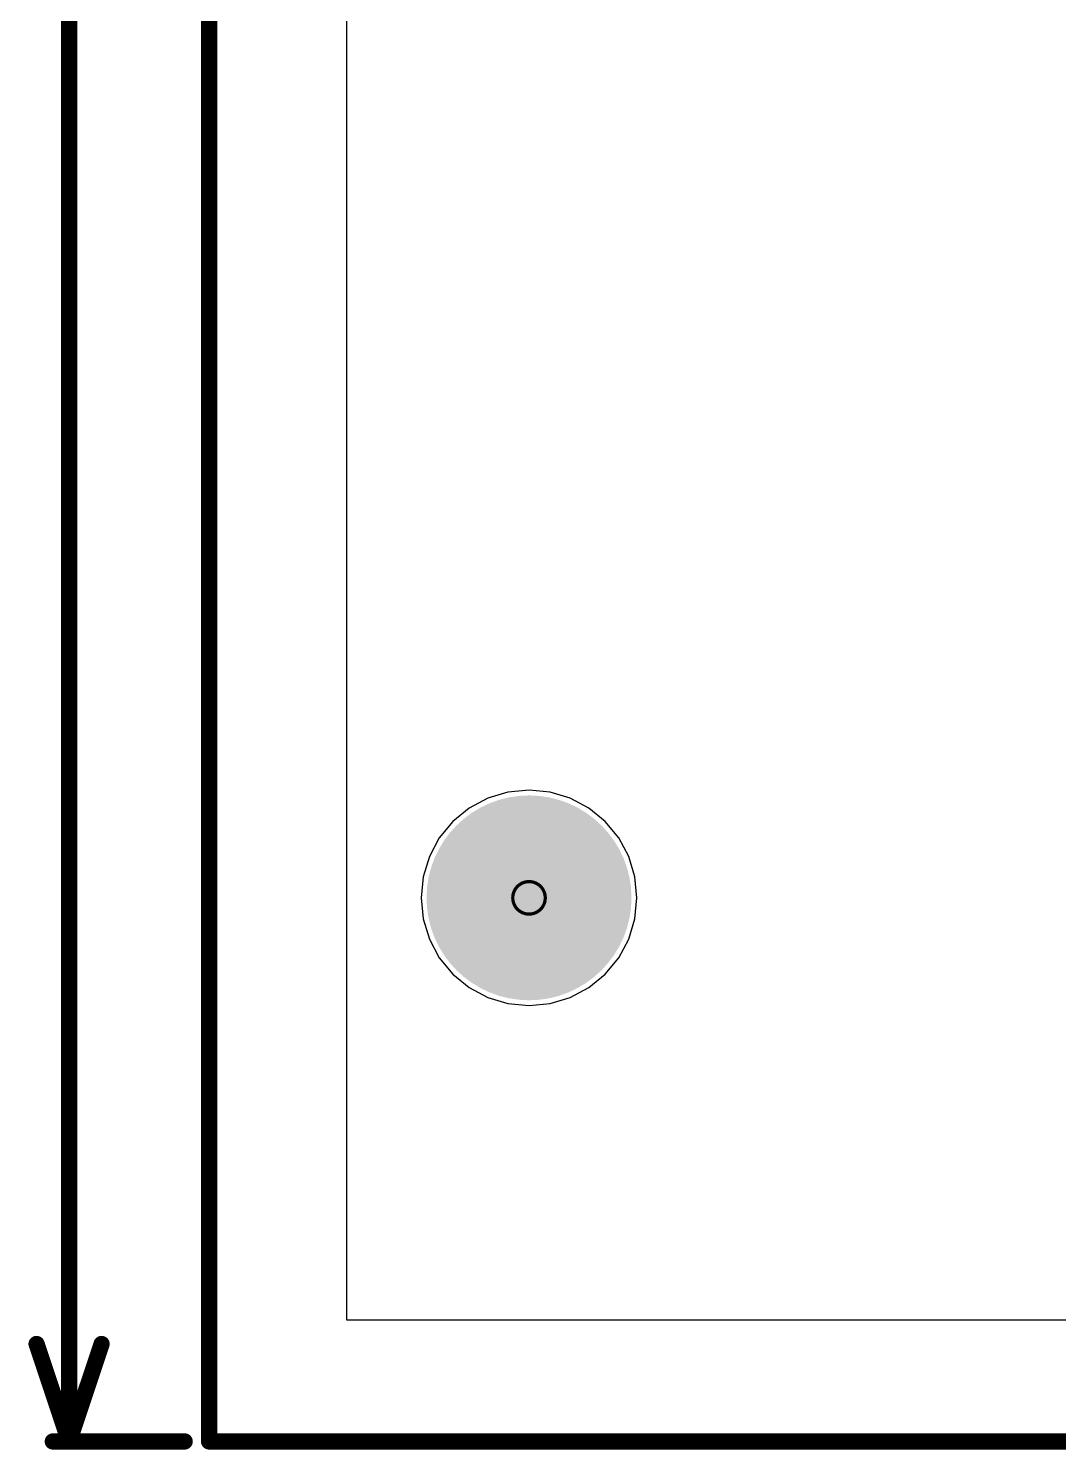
# Model space of a CAD drawing. Header units: millimetres. Extents: x -0.3 to 10.3, y -0.3 to 3.7.
# Drawn here: x -0.308 to 0.326, y -0.34 to 0.535 of the extents above; entities that cross this region are included whole.
import ezdxf

# ---------------------------------------------------------------- set-up
doc = ezdxf.new("R2010")
doc.units = ezdxf.units.MM
doc.header["$MEASUREMENT"] = 0
for name, color, linetype in [('BottomLayer', 5, 'Continuous'), ('BottomSolder', 6, 'Continuous'), ('DrillDrawing', 1, 'Continuous'), ('Mechanical1', 6, 'Continuous'), ('Mechanical2', 216, 'Continuous'), ('MultiLayer', 9, 'Continuous'), ('PadHoleLayer', 156, 'Continuous'), ('TopLayer', 1, 'Continuous'), ('TopSolder', 216, 'Continuous')]:
    doc.layers.add(name, color=color, linetype=linetype)

msp = doc.modelspace()

# ---------------------------------------------------------------- hatches: boundary and pattern name
at = {"layer": 'BottomLayer'}
h = msp.add_hatch(color=5, dxfattribs=at)
edge = h.paths.add_edge_path()
edge.add_arc((0, 0), 0.05906, 0, 360)
at = {"layer": 'BottomSolder'}
h = msp.add_hatch(color=6, dxfattribs=at)
edge = h.paths.add_edge_path()
edge.add_arc((0, 0), 0.06306, 0, 360)
at = {"layer": 'MultiLayer'}
h = msp.add_hatch(color=9, dxfattribs=at)
edge = h.paths.add_edge_path()
edge.add_arc((0, 0), 0.05906, 0, 360)
at = {"layer": 'PadHoleLayer'}
h = msp.add_hatch(color=156, dxfattribs=at)
edge = h.paths.add_edge_path()
edge.add_arc((0, 0), 0.05906, 0, 360)
at = {"layer": 'TopLayer'}
h = msp.add_hatch(color=1, dxfattribs=at)
edge = h.paths.add_edge_path()
edge.add_arc((0, 0), 0.05906, 0, 360)
at = {"layer": 'TopSolder'}
h = msp.add_hatch(color=216, dxfattribs=at)
edge = h.paths.add_edge_path()
edge.add_arc((0, 0), 0.06306, 0, 360)

# ---------------------------------------------------------------- linework, layer by layer
at = {"layer": 'BottomLayer'}
for p, q in [((-0.112, -0.26), (-0.112, 2.784)), ((-0.0254, 0.06132), (-0.03688, 0.05519)), ((-0.01295, 0.0651), (-0.0254, 0.06132)), ((0, 0.06637), (-0.01295, 0.0651)), ((0.01295, 0.0651), (0, 0.06637)), ((0.0254, 0.06132), (0.01295, 0.0651)), ((0.03688, 0.05519), (0.0254, 0.06132)), ((-0.03688, 0.05519), (-0.04693, 0.04693)), ((0.04693, 0.04693), (0.03688, 0.05519)), ((-0.04693, 0.04693), (-0.05519, 0.03688)), ((0.05519, 0.03688), (0.04693, 0.04693)), ((-0.05519, 0.03688), (-0.06132, 0.0254)), ((0.06132, 0.0254), (0.05519, 0.03688)), ((-0.06132, 0.0254), (-0.0651, 0.01295)), ((0.0651, 0.01295), (0.06132, 0.0254)), ((-0.0651, 0.01295), (-0.06637, 0)), ((0.06637, 0), (0.0651, 0.01295)), ((-0.06637, 0), (-0.0651, -0.01295)), ((0.0651, -0.01295), (0.06637, 0)), ((-0.0651, -0.01295), (-0.06132, -0.0254)), ((0.06132, -0.0254), (0.0651, -0.01295)), ((-0.06132, -0.0254), (-0.05519, -0.03688)), ((0.05519, -0.03688), (0.06132, -0.0254)), ((-0.05519, -0.03688), (-0.04693, -0.04693)), ((0.04693, -0.04693), (0.05519, -0.03688)), ((-0.04693, -0.04693), (-0.03688, -0.05519)), ((0.03688, -0.05519), (0.04693, -0.04693)), ((-0.03688, -0.05519), (-0.0254, -0.06132)), ((0.0254, -0.06132), (0.03688, -0.05519)), ((-0.0254, -0.06132), (-0.01295, -0.0651)), ((-0.01295, -0.0651), (0, -0.06637)), ((0, -0.06637), (0.01295, -0.0651)), ((0.01295, -0.0651), (0.0254, -0.06132)), ((0.47113, -0.26), (-0.112, -0.26))]:
    msp.add_line(p, q, dxfattribs=at)
at = {"layer": 'DrillDrawing'}
for points, const_width in [([(0.01, 0, 1), (-0.01, 0, 1)], 0.002), ([(-0.0105, 0, 1), (-0.0095, 0, 1)], 0.001), ([(0.0095, 0, 1), (0.0105, 0, 1)], 0.001)]:
    msp.add_lwpolyline(points, format="xyb", close=True, dxfattribs=dict(at, const_width=const_width))
at = {"layer": 'Mechanical1', "const_width": 0.01}
for points in [[(-0.283, -0.33465), (-0.283, 1.0379)], [(-0.303, -0.27465), (-0.283, -0.33465)], [(-0.283, -0.33465), (-0.263, -0.27465)], [(-0.293, -0.33465), (-0.21185, -0.33465)]]:
    msp.add_lwpolyline(points, dxfattribs=at)
at = {"layer": 'Mechanical1', "const_width": 0.005}
for points in [[(-0.3055, -0.27465, 1), (-0.3005, -0.27465, 1)], [(-0.2655, -0.27465, 1), (-0.2605, -0.27465, 1)], [(-0.2955, -0.33465, 1), (-0.2905, -0.33465, 1)], [(-0.2855, -0.33465, 1), (-0.2805, -0.33465, 1)], [(-0.2855, -0.33465, 1), (-0.2805, -0.33465, 1)], [(-0.2855, -0.33465, 1), (-0.2805, -0.33465, 1)], [(-0.21435, -0.33465, 1), (-0.20935, -0.33465, 1)]]:
    msp.add_lwpolyline(points, format="xyb", close=True, dxfattribs=at)
at = {"layer": 'Mechanical2', "const_width": 0.01}
for points in [[(-0.19685, -0.33465), (-0.19685, 2.85433)], [(-0.19685, -0.33465), (1.45669, -0.33465)]]:
    msp.add_lwpolyline(points, dxfattribs=at)
at = {"layer": 'Mechanical2', "const_width": 0.005}
msp.add_lwpolyline([(-0.19935, -0.33465, 1), (-0.19435, -0.33465, 1)], format="xyb", close=True, dxfattribs=at)
msp.add_lwpolyline([(-0.19935, -0.33465, 1), (-0.19435, -0.33465, 1)], format="xyb", close=True, dxfattribs=at)
at = {"layer": 'TopLayer'}
for p, q in [((-0.112, -0.26), (-0.112, 2.784)), ((-0.0254, 0.06132), (-0.03688, 0.05519)), ((-0.01295, 0.0651), (-0.0254, 0.06132)), ((0, 0.06637), (-0.01295, 0.0651)), ((0.01295, 0.0651), (0, 0.06637)), ((0.0254, 0.06132), (0.01295, 0.0651)), ((0.03688, 0.05519), (0.0254, 0.06132)), ((-0.03688, 0.05519), (-0.04693, 0.04693)), ((0.04693, 0.04693), (0.03688, 0.05519)), ((-0.04693, 0.04693), (-0.05519, 0.03688)), ((0.05519, 0.03688), (0.04693, 0.04693)), ((-0.05519, 0.03688), (-0.06132, 0.0254)), ((0.06132, 0.0254), (0.05519, 0.03688)), ((-0.06132, 0.0254), (-0.0651, 0.01295)), ((0.0651, 0.01295), (0.06132, 0.0254)), ((-0.0651, 0.01295), (-0.06637, 0)), ((0.06637, 0), (0.0651, 0.01295)), ((-0.06637, 0), (-0.0651, -0.01295)), ((0.0651, -0.01295), (0.06637, 0)), ((-0.0651, -0.01295), (-0.06132, -0.0254)), ((0.06132, -0.0254), (0.0651, -0.01295)), ((-0.06132, -0.0254), (-0.05519, -0.03688)), ((0.05519, -0.03688), (0.06132, -0.0254)), ((-0.05519, -0.03688), (-0.04693, -0.04693)), ((0.04693, -0.04693), (0.05519, -0.03688)), ((-0.04693, -0.04693), (-0.03688, -0.05519)), ((0.03688, -0.05519), (0.04693, -0.04693)), ((-0.03688, -0.05519), (-0.0254, -0.06132)), ((0.0254, -0.06132), (0.03688, -0.05519)), ((-0.0254, -0.06132), (-0.01295, -0.0651)), ((-0.01295, -0.0651), (0, -0.06637)), ((0, -0.06637), (0.01295, -0.0651)), ((0.01295, -0.0651), (0.0254, -0.06132)), ((0.51183, -0.26), (-0.112, -0.26))]:
    msp.add_line(p, q, dxfattribs=at)

doc.saveas('drawing.dxf')
